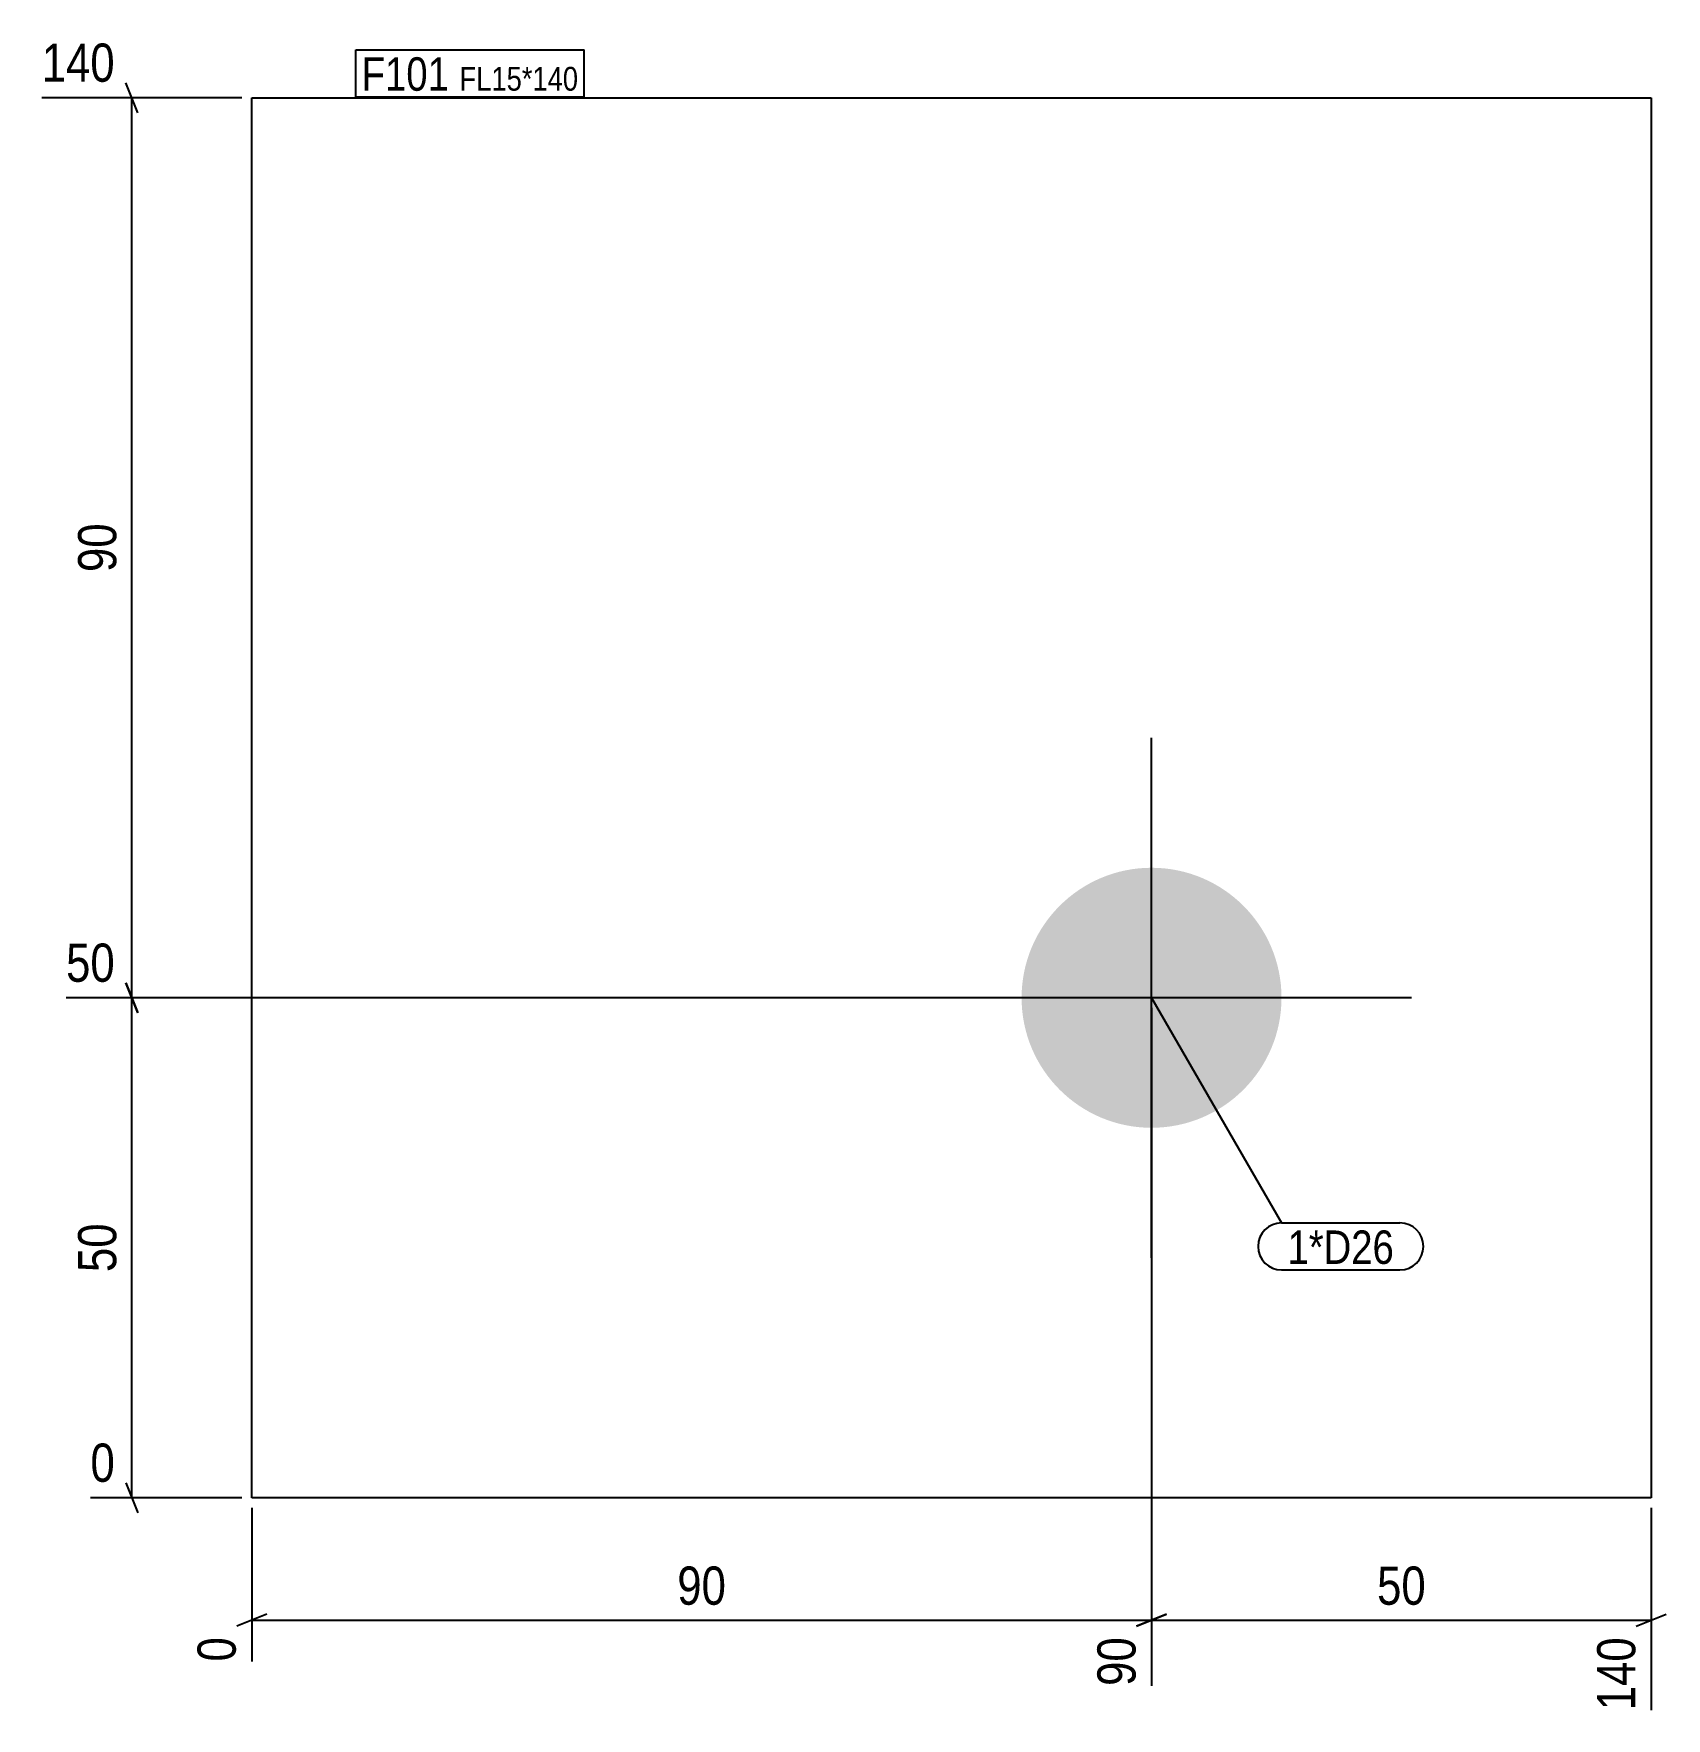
# Model space of a CAD drawing. Header units: millimetres. Extents: x 2 to 166, y 2 to 171.
import ezdxf

# ---------------------------------------------------------------- set-up
doc = ezdxf.new("R2010")
doc.units = ezdxf.units.MM
for name, color, linetype in [('MÅLSÆTNING', 7, 'Continuous'), ('STÅL', 7, 'Continuous'), ('TEKST', 7, 'Continuous')]:
    doc.layers.add(name, color=color, linetype=linetype)
doc.styles.add('Arial Narrow', font='ARIALN.TTF', dxfattribs={"height": 0.2})

msp = doc.modelspace()

# ---------------------------------------------------------------- hatches: boundary and pattern name
at = {"layer": 'STÅL', "linetype": 'Continuous'}
msp.add_hatch(color=3, dxfattribs=at).paths.add_polyline_path([(101.02, 74.25, -1), (127.02, 74.25, -1)])

# ---------------------------------------------------------------- linework, layer by layer
at = {"layer": 'MÅLSÆTNING', "color": 7, "linetype": 'Continuous'}
for p, q in [((12.61, 162.75), (11.41, 165.75)), ((23.01, 164.25), (3, 164.25)), ((12.01, 74.25), (12.01, 164.25)), ((113.02, 74.25), (5.44, 74.25)), ((113.02, 74.25), (5.44, 74.25)), ((11.41, 75.75), (12.61, 72.75)), ((12.61, 72.75), (11.41, 75.75)), ((12.01, 24.25), (12.01, 74.25)), ((114.02, 73.25), (114.02, 5.44)), ((114.02, 73.25), (114.02, 5.44)), ((11.41, 25.75), (12.61, 22.75)), ((23.01, 24.25), (7.88, 24.25)), ((24.01, 23.25), (24.01, 7.88)), ((164.01, 23.25), (164.01, 3)), ((25.51, 12.61), (22.51, 11.41)), ((24.01, 12.01), (114.02, 12.01)), ((115.52, 12.61), (112.52, 11.41)), ((112.52, 11.41), (115.52, 12.61)), ((114.02, 12.01), (164.01, 12.01)), ((162.51, 11.41), (165.51, 12.61))]:
    msp.add_line(p, q, dxfattribs=at)
at = {"layer": 'STÅL', "color": 2, "linetype": 'Continuous'}
for p, q in [((24.01, 164.25), (164.01, 164.25)), ((24.01, 24.25), (24.01, 164.25)), ((164.01, 164.25), (164.01, 24.25)), ((164.01, 24.25), (24.01, 24.25))]:
    msp.add_line(p, q, dxfattribs=at)
at = {"layer": 'STÅL', "color": 3, "linetype": 'Continuous'}
for p, q in [((114.02, 48.25), (114.02, 100.25)), ((140.02, 74.25), (88.02, 74.25))]:
    msp.add_line(p, q, dxfattribs=at)

# ---------------------------------------------------------------- wipeouts: each hides what was drawn before it
at = {"color": 0}
msp.add_wipeout([(138.27, 47.64), (138.27, 51.14), (127.62, 51.14), (127.62, 47.64)], dxfattribs=at).dxf.layer = 'TEKST'

# ---------------------------------------------------------------- next in the draw order: wipeouts: each hides what was drawn before it
at = {"color": 0, "linetype": 'Continuous'}
for points in [[(11.11, 165.05), (11.11, 170.65), (2.2, 170.65), (2.2, 165.05)], [(11.11, 75.05), (11.11, 80.65), (4.64, 80.65), (4.64, 75.05)], [(11.11, 25.05), (11.11, 30.65), (7.07, 30.65), (7.07, 25.05)], [(23.21, 11.11), (17.61, 11.11), (17.61, 7.07), (23.21, 7.07)], [(113.22, 11.11), (107.62, 11.11), (107.62, 4.64), (113.22, 4.64)], [(163.21, 11.11), (157.61, 11.11), (157.61, 2.2), (163.21, 2.2)]]:
    msp.add_wipeout(points, dxfattribs=at).dxf.layer = 'MÅLSÆTNING'
at = {"color": 0}
for points, layer in [([(11.26, 122.49), (5.66, 122.49), (5.66, 116.02), (11.26, 116.02)], 'MÅLSÆTNING'), ([(11.26, 52.49), (5.66, 52.49), (5.66, 46.02), (11.26, 46.02)], 'MÅLSÆTNING'), ([(72.25, 12.76), (72.25, 18.36), (65.78, 18.36), (65.78, 12.76)], 'MÅLSÆTNING'), ([(142.25, 12.76), (142.25, 18.36), (135.78, 18.36), (135.78, 12.76)], 'MÅLSÆTNING'), ([(43.75, 164.95), (43.75, 168.45), (35.01, 168.45), (35.01, 164.95)], 'TEKST'), ([(56.68, 164.95), (56.68, 167.45), (44.8, 167.45), (44.8, 164.95)], 'TEKST'), ([(138.27, 47.64), (138.27, 51.14), (127.62, 51.14), (127.62, 47.64)], 'TEKST')]:
    msp.add_wipeout(points, dxfattribs=at).dxf.layer = layer

# ---------------------------------------------------------------- next in the draw order: linework, layer by layer
at = {"layer": 'TEKST', "color": 7, "linetype": 'Continuous'}
for p, q in [((114.02, 74.25), (127.02, 51.74)), ((127.02, 51.74), (138.87, 51.74)), ((127.02, 47.04), (138.87, 47.04))]:
    msp.add_line(p, q, dxfattribs=at)
for centre, start, end in [((127.02, 49.39), 90, 270), ((138.87, 49.39), 270, 90)]:
    msp.add_arc(centre, 2.35, start, end, dxfattribs=at)

# ---------------------------------------------------------------- next in the draw order: texts
at = {"layer": 'MÅLSÆTNING', "color": 3, "linetype": 'Continuous', "style": 'Arial Narrow'}
for s, height, p in [('140', 3.818, (3, 165.85)), ('50', 3.818, (5.44, 75.85)), ('0', 3.82, (7.88, 25.85))]:
    msp.add_text(s, height=height, dxfattribs=at).set_placement(p)
at = {"layer": 'MÅLSÆTNING', "color": 3, "style": 'Arial Narrow'}
for s, p in [('90', (10.46, 116.82)), ('50', (10.46, 46.82))]:
    msp.add_text(s, height=3.818, rotation=90.0002, dxfattribs=at).set_placement(p)
for s, p in [('90', (66.58, 13.56)), ('50', (136.58, 13.56))]:
    msp.add_text(s, height=3.818, dxfattribs=at).set_placement(p)
at = {"layer": 'MÅLSÆTNING', "color": 3, "linetype": 'Continuous', "style": 'Arial Narrow'}
for s, height, p in [('0', 3.82, (22.41, 7.88)), ('90', 3.818, (112.42, 5.44)), ('140', 3.818, (162.41, 3))]:
    msp.add_text(s, height=height, rotation=90.0002, dxfattribs=at).set_placement(p)
at = {"layer": 'TEKST', "color": 3, "style": 'Arial Narrow'}
msp.add_text('1*D26', height=3.34, dxfattribs=at).set_placement((127.62, 47.64))

# ---------------------------------------------------------------- next in the draw order: wipeouts: each hides what was drawn before it
at = {"color": 0}
for points in [[(43.75, 164.95), (43.75, 168.45), (35.01, 168.45), (35.01, 164.95)], [(56.68, 164.95), (56.68, 167.45), (44.8, 167.45), (44.8, 164.95)]]:
    msp.add_wipeout(points, dxfattribs=at).dxf.layer = 'TEKST'

# ---------------------------------------------------------------- next in the draw order: linework, layer by layer
at = {"layer": 'TEKST', "color": 7, "linetype": 'Continuous'}
for p, q in [((34.41, 169.05), (57.28, 169.05)), ((34.41, 164.35), (34.41, 169.05)), ((57.28, 164.35), (57.28, 169.05)), ((34.41, 164.35), (57.28, 164.35))]:
    msp.add_line(p, q, dxfattribs=at)

# ---------------------------------------------------------------- next in the draw order: texts
at = {"layer": 'TEKST', "color": 3, "style": 'Arial Narrow'}
for s, height, p in [('F101', 3.34, (35.01, 164.95)), ('FL15*140', 2.386, (44.8, 164.95))]:
    msp.add_text(s, height=height, dxfattribs=at).set_placement(p)

doc.saveas('drawing.dxf')
